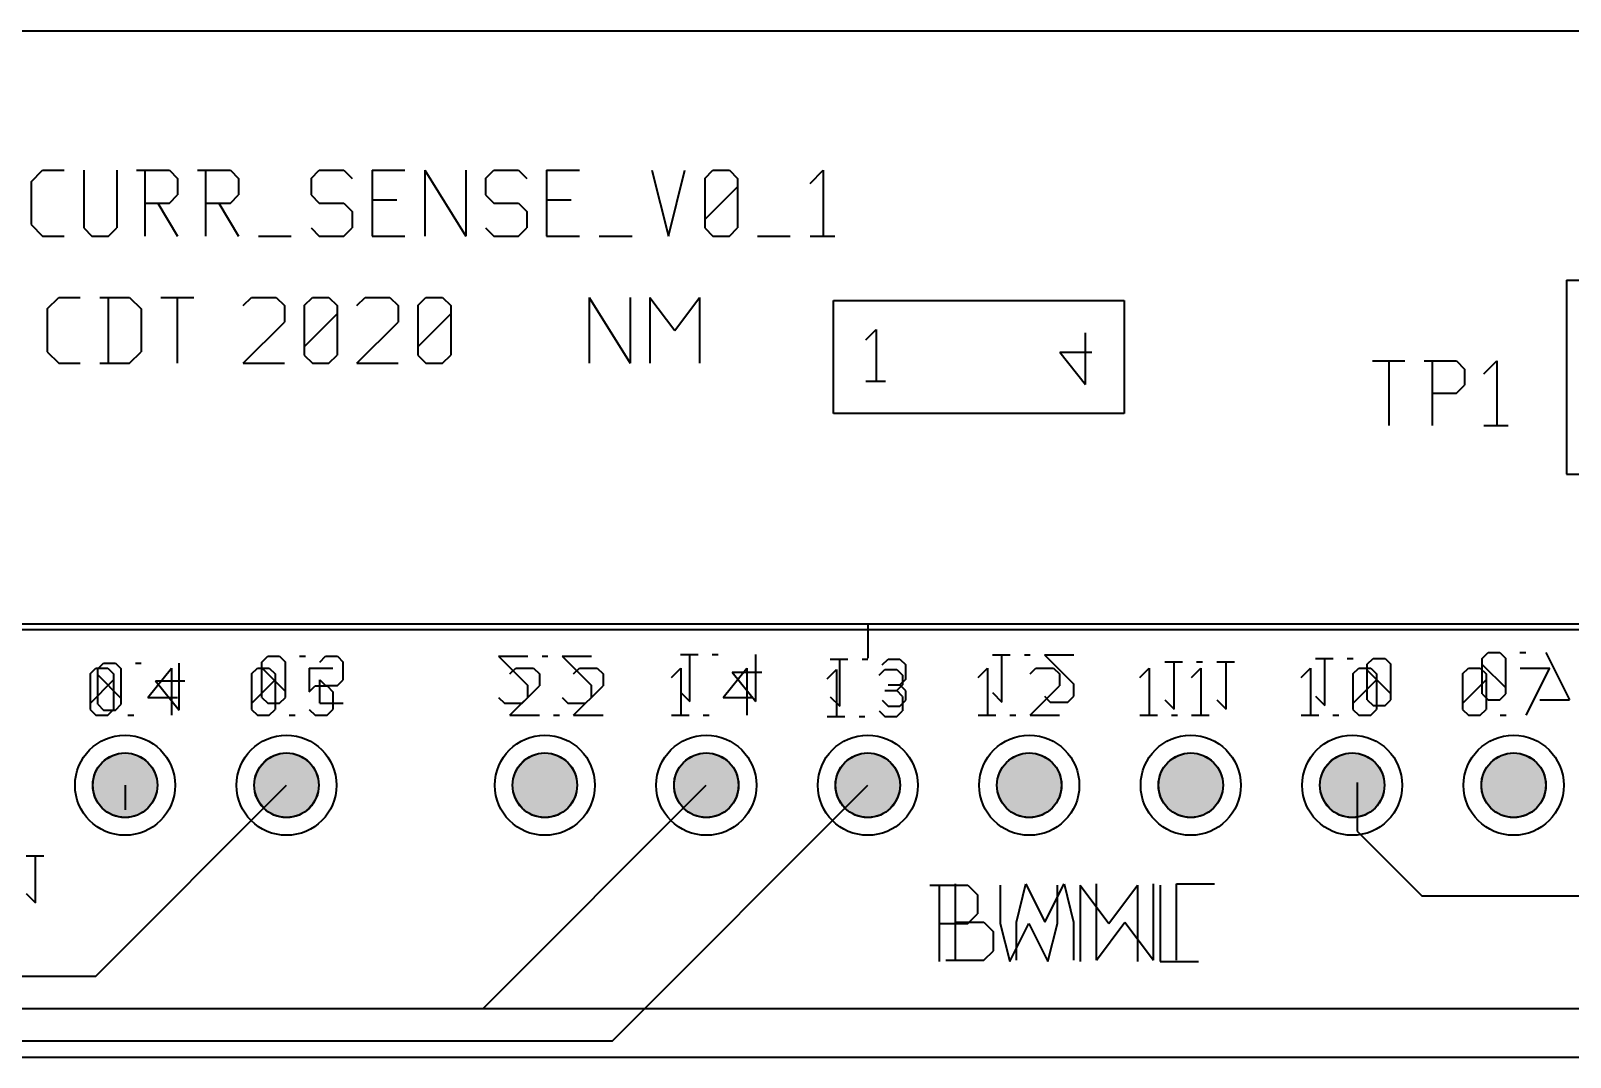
# Model space of a CAD drawing. Header units: millimetres. Extents: x 3 to 131, y 2 to 65.
# Drawn here: x 63.37 to 87.59, y 49.15 to 65.29 of the extents above; entities that cross this region are included whole.
import ezdxf

# ---------------------------------------------------------------- set-up
doc = ezdxf.new("R2010")
doc.units = ezdxf.units.MM
for name, color, linetype in [('bottom_copper', 7, 'Continuous'), ('bottom_silk', 7, 'Continuous'), ('drill_plated', 7, 'Continuous'), ('outline', 7, 'Continuous'), ('top_copper', 7, 'Continuous'), ('top_silk', 7, 'Continuous')]:
    doc.layers.add(name, color=color, linetype=linetype)

msp = doc.modelspace()

# ---------------------------------------------------------------- hatches: boundary and pattern name
at = {"layer": 'bottom_copper', "lineweight": 40}
for points in [[(65.354, 53.327), (65.325, 53.232), (65.278, 53.144), (65.215, 53.067), (65.138, 53.004), (65.05, 52.957), (64.955, 52.928), (64.856, 52.918), (64.757, 52.928), (64.662, 52.957), (64.574, 53.004), (64.497, 53.067), (64.434, 53.144), (64.387, 53.232), (64.358, 53.327), (64.348, 53.426), (64.358, 53.525), (64.387, 53.62), (64.434, 53.708), (64.497, 53.785), (64.574, 53.848), (64.662, 53.895), (64.757, 53.924), (64.856, 53.934), (64.955, 53.924), (65.05, 53.895), (65.138, 53.848), (65.215, 53.785), (65.278, 53.708), (65.325, 53.62), (65.354, 53.525), (65.364, 53.426), (65.354, 53.327)], [(67.894, 53.327), (67.865, 53.232), (67.818, 53.144), (67.755, 53.067), (67.678, 53.004), (67.59, 52.957), (67.495, 52.928), (67.396, 52.918), (67.297, 52.928), (67.202, 52.957), (67.114, 53.004), (67.037, 53.067), (66.974, 53.144), (66.927, 53.232), (66.898, 53.327), (66.888, 53.426), (66.898, 53.525), (66.927, 53.62), (66.974, 53.708), (67.037, 53.785), (67.114, 53.848), (67.202, 53.895), (67.297, 53.924), (67.396, 53.934), (67.495, 53.924), (67.59, 53.895), (67.678, 53.848), (67.755, 53.785), (67.818, 53.708), (67.865, 53.62), (67.894, 53.525), (67.904, 53.426), (67.894, 53.327)], [(71.958, 53.327), (71.929, 53.232), (71.882, 53.144), (71.819, 53.067), (71.742, 53.004), (71.654, 52.957), (71.559, 52.928), (71.46, 52.918), (71.361, 52.928), (71.266, 52.957), (71.178, 53.004), (71.101, 53.067), (71.038, 53.144), (70.991, 53.232), (70.962, 53.327), (70.952, 53.426), (70.962, 53.525), (70.991, 53.62), (71.038, 53.708), (71.101, 53.785), (71.178, 53.848), (71.266, 53.895), (71.361, 53.924), (71.46, 53.934), (71.559, 53.924), (71.654, 53.895), (71.742, 53.848), (71.819, 53.785), (71.882, 53.708), (71.929, 53.62), (71.958, 53.525), (71.968, 53.426), (71.958, 53.327)], [(74.498, 53.327), (74.469, 53.232), (74.422, 53.144), (74.359, 53.067), (74.282, 53.004), (74.194, 52.957), (74.099, 52.928), (74, 52.918), (73.901, 52.928), (73.806, 52.957), (73.718, 53.004), (73.641, 53.067), (73.578, 53.144), (73.531, 53.232), (73.502, 53.327), (73.492, 53.426), (73.502, 53.525), (73.531, 53.62), (73.578, 53.708), (73.641, 53.785), (73.718, 53.848), (73.806, 53.895), (73.901, 53.924), (74, 53.934), (74.099, 53.924), (74.194, 53.895), (74.282, 53.848), (74.359, 53.785), (74.422, 53.708), (74.469, 53.62), (74.498, 53.525), (74.508, 53.426), (74.498, 53.327)], [(77.038, 53.327), (77.009, 53.232), (76.962, 53.144), (76.899, 53.067), (76.822, 53.004), (76.734, 52.957), (76.639, 52.928), (76.54, 52.918), (76.441, 52.928), (76.346, 52.957), (76.258, 53.004), (76.181, 53.067), (76.118, 53.144), (76.071, 53.232), (76.042, 53.327), (76.032, 53.426), (76.042, 53.525), (76.071, 53.62), (76.118, 53.708), (76.181, 53.785), (76.258, 53.848), (76.346, 53.895), (76.441, 53.924), (76.54, 53.934), (76.639, 53.924), (76.734, 53.895), (76.822, 53.848), (76.899, 53.785), (76.962, 53.708), (77.009, 53.62), (77.038, 53.525), (77.048, 53.426), (77.038, 53.327)], [(79.578, 53.327), (79.549, 53.232), (79.502, 53.144), (79.439, 53.067), (79.362, 53.004), (79.274, 52.957), (79.179, 52.928), (79.08, 52.918), (78.981, 52.928), (78.886, 52.957), (78.798, 53.004), (78.721, 53.067), (78.658, 53.144), (78.611, 53.232), (78.582, 53.327), (78.572, 53.426), (78.582, 53.525), (78.611, 53.62), (78.658, 53.708), (78.721, 53.785), (78.798, 53.848), (78.886, 53.895), (78.981, 53.924), (79.08, 53.934), (79.179, 53.924), (79.274, 53.895), (79.362, 53.848), (79.439, 53.785), (79.502, 53.708), (79.549, 53.62), (79.578, 53.525), (79.588, 53.426), (79.578, 53.327)], [(82.118, 53.327), (82.089, 53.232), (82.042, 53.144), (81.979, 53.067), (81.902, 53.004), (81.814, 52.957), (81.719, 52.928), (81.62, 52.918), (81.521, 52.928), (81.426, 52.957), (81.338, 53.004), (81.261, 53.067), (81.198, 53.144), (81.151, 53.232), (81.122, 53.327), (81.112, 53.426), (81.122, 53.525), (81.151, 53.62), (81.198, 53.708), (81.261, 53.785), (81.338, 53.848), (81.426, 53.895), (81.521, 53.924), (81.62, 53.934), (81.719, 53.924), (81.814, 53.895), (81.902, 53.848), (81.979, 53.785), (82.042, 53.708), (82.089, 53.62), (82.118, 53.525), (82.128, 53.426), (82.118, 53.327)], [(84.658, 53.327), (84.629, 53.232), (84.582, 53.144), (84.519, 53.067), (84.442, 53.004), (84.354, 52.957), (84.259, 52.928), (84.16, 52.918), (84.061, 52.928), (83.966, 52.957), (83.878, 53.004), (83.801, 53.067), (83.738, 53.144), (83.691, 53.232), (83.662, 53.327), (83.652, 53.426), (83.662, 53.525), (83.691, 53.62), (83.738, 53.708), (83.801, 53.785), (83.878, 53.848), (83.966, 53.895), (84.061, 53.924), (84.16, 53.934), (84.259, 53.924), (84.354, 53.895), (84.442, 53.848), (84.519, 53.785), (84.582, 53.708), (84.629, 53.62), (84.658, 53.525), (84.668, 53.426), (84.658, 53.327)], [(87.198, 53.327), (87.169, 53.232), (87.122, 53.144), (87.059, 53.067), (86.982, 53.004), (86.894, 52.957), (86.799, 52.928), (86.7, 52.918), (86.601, 52.928), (86.506, 52.957), (86.418, 53.004), (86.341, 53.067), (86.278, 53.144), (86.231, 53.232), (86.202, 53.327), (86.192, 53.426), (86.202, 53.525), (86.231, 53.62), (86.278, 53.708), (86.341, 53.785), (86.418, 53.848), (86.506, 53.895), (86.601, 53.924), (86.7, 53.934), (86.799, 53.924), (86.894, 53.895), (86.982, 53.848), (87.059, 53.785), (87.122, 53.708), (87.169, 53.62), (87.198, 53.525), (87.208, 53.426), (87.198, 53.327)]]:
    msp.add_hatch(color=7, dxfattribs=at).paths.add_polyline_path(points, flags=0)
at = {"layer": 'drill_plated', "lineweight": 40}
for points in [[(65.354, 53.327), (65.325, 53.232), (65.278, 53.144), (65.215, 53.067), (65.138, 53.004), (65.05, 52.957), (64.955, 52.928), (64.856, 52.918), (64.757, 52.928), (64.662, 52.957), (64.574, 53.004), (64.497, 53.067), (64.434, 53.144), (64.387, 53.232), (64.358, 53.327), (64.348, 53.426), (64.358, 53.525), (64.387, 53.62), (64.434, 53.708), (64.497, 53.785), (64.574, 53.848), (64.662, 53.895), (64.757, 53.924), (64.856, 53.934), (64.955, 53.924), (65.05, 53.895), (65.138, 53.848), (65.215, 53.785), (65.278, 53.708), (65.325, 53.62), (65.354, 53.525), (65.364, 53.426), (65.354, 53.327)], [(67.894, 53.327), (67.865, 53.232), (67.818, 53.144), (67.755, 53.067), (67.678, 53.004), (67.59, 52.957), (67.495, 52.928), (67.396, 52.918), (67.297, 52.928), (67.202, 52.957), (67.114, 53.004), (67.037, 53.067), (66.974, 53.144), (66.927, 53.232), (66.898, 53.327), (66.888, 53.426), (66.898, 53.525), (66.927, 53.62), (66.974, 53.708), (67.037, 53.785), (67.114, 53.848), (67.202, 53.895), (67.297, 53.924), (67.396, 53.934), (67.495, 53.924), (67.59, 53.895), (67.678, 53.848), (67.755, 53.785), (67.818, 53.708), (67.865, 53.62), (67.894, 53.525), (67.904, 53.426), (67.894, 53.327)], [(71.958, 53.327), (71.929, 53.232), (71.882, 53.144), (71.819, 53.067), (71.742, 53.004), (71.654, 52.957), (71.559, 52.928), (71.46, 52.918), (71.361, 52.928), (71.266, 52.957), (71.178, 53.004), (71.101, 53.067), (71.038, 53.144), (70.991, 53.232), (70.962, 53.327), (70.952, 53.426), (70.962, 53.525), (70.991, 53.62), (71.038, 53.708), (71.101, 53.785), (71.178, 53.848), (71.266, 53.895), (71.361, 53.924), (71.46, 53.934), (71.559, 53.924), (71.654, 53.895), (71.742, 53.848), (71.819, 53.785), (71.882, 53.708), (71.929, 53.62), (71.958, 53.525), (71.968, 53.426), (71.958, 53.327)], [(74.498, 53.327), (74.469, 53.232), (74.422, 53.144), (74.359, 53.067), (74.282, 53.004), (74.194, 52.957), (74.099, 52.928), (74, 52.918), (73.901, 52.928), (73.806, 52.957), (73.718, 53.004), (73.641, 53.067), (73.578, 53.144), (73.531, 53.232), (73.502, 53.327), (73.492, 53.426), (73.502, 53.525), (73.531, 53.62), (73.578, 53.708), (73.641, 53.785), (73.718, 53.848), (73.806, 53.895), (73.901, 53.924), (74, 53.934), (74.099, 53.924), (74.194, 53.895), (74.282, 53.848), (74.359, 53.785), (74.422, 53.708), (74.469, 53.62), (74.498, 53.525), (74.508, 53.426), (74.498, 53.327)], [(77.038, 53.327), (77.009, 53.232), (76.962, 53.144), (76.899, 53.067), (76.822, 53.004), (76.734, 52.957), (76.639, 52.928), (76.54, 52.918), (76.441, 52.928), (76.346, 52.957), (76.258, 53.004), (76.181, 53.067), (76.118, 53.144), (76.071, 53.232), (76.042, 53.327), (76.032, 53.426), (76.042, 53.525), (76.071, 53.62), (76.118, 53.708), (76.181, 53.785), (76.258, 53.848), (76.346, 53.895), (76.441, 53.924), (76.54, 53.934), (76.639, 53.924), (76.734, 53.895), (76.822, 53.848), (76.899, 53.785), (76.962, 53.708), (77.009, 53.62), (77.038, 53.525), (77.048, 53.426), (77.038, 53.327)], [(79.578, 53.327), (79.549, 53.232), (79.502, 53.144), (79.439, 53.067), (79.362, 53.004), (79.274, 52.957), (79.179, 52.928), (79.08, 52.918), (78.981, 52.928), (78.886, 52.957), (78.798, 53.004), (78.721, 53.067), (78.658, 53.144), (78.611, 53.232), (78.582, 53.327), (78.572, 53.426), (78.582, 53.525), (78.611, 53.62), (78.658, 53.708), (78.721, 53.785), (78.798, 53.848), (78.886, 53.895), (78.981, 53.924), (79.08, 53.934), (79.179, 53.924), (79.274, 53.895), (79.362, 53.848), (79.439, 53.785), (79.502, 53.708), (79.549, 53.62), (79.578, 53.525), (79.588, 53.426), (79.578, 53.327)], [(82.118, 53.327), (82.089, 53.232), (82.042, 53.144), (81.979, 53.067), (81.902, 53.004), (81.814, 52.957), (81.719, 52.928), (81.62, 52.918), (81.521, 52.928), (81.426, 52.957), (81.338, 53.004), (81.261, 53.067), (81.198, 53.144), (81.151, 53.232), (81.122, 53.327), (81.112, 53.426), (81.122, 53.525), (81.151, 53.62), (81.198, 53.708), (81.261, 53.785), (81.338, 53.848), (81.426, 53.895), (81.521, 53.924), (81.62, 53.934), (81.719, 53.924), (81.814, 53.895), (81.902, 53.848), (81.979, 53.785), (82.042, 53.708), (82.089, 53.62), (82.118, 53.525), (82.128, 53.426), (82.118, 53.327)], [(84.658, 53.327), (84.629, 53.232), (84.582, 53.144), (84.519, 53.067), (84.442, 53.004), (84.354, 52.957), (84.259, 52.928), (84.16, 52.918), (84.061, 52.928), (83.966, 52.957), (83.878, 53.004), (83.801, 53.067), (83.738, 53.144), (83.691, 53.232), (83.662, 53.327), (83.652, 53.426), (83.662, 53.525), (83.691, 53.62), (83.738, 53.708), (83.801, 53.785), (83.878, 53.848), (83.966, 53.895), (84.061, 53.924), (84.16, 53.934), (84.259, 53.924), (84.354, 53.895), (84.442, 53.848), (84.519, 53.785), (84.582, 53.708), (84.629, 53.62), (84.658, 53.525), (84.668, 53.426), (84.658, 53.327)], [(87.198, 53.327), (87.169, 53.232), (87.122, 53.144), (87.059, 53.067), (86.982, 53.004), (86.894, 52.957), (86.799, 52.928), (86.7, 52.918), (86.601, 52.928), (86.506, 52.957), (86.418, 53.004), (86.341, 53.067), (86.278, 53.144), (86.231, 53.232), (86.202, 53.327), (86.192, 53.426), (86.202, 53.525), (86.231, 53.62), (86.278, 53.708), (86.341, 53.785), (86.418, 53.848), (86.506, 53.895), (86.601, 53.924), (86.7, 53.934), (86.799, 53.924), (86.894, 53.895), (86.982, 53.848), (87.059, 53.785), (87.122, 53.708), (87.169, 53.62), (87.198, 53.525), (87.208, 53.426), (87.198, 53.327)]]:
    msp.add_hatch(color=7, dxfattribs=at).paths.add_polyline_path(points, flags=0)
at = {"layer": 'top_copper', "lineweight": 40}
for points in [[(65.354, 53.327), (65.325, 53.232), (65.278, 53.144), (65.215, 53.067), (65.138, 53.004), (65.05, 52.957), (64.955, 52.928), (64.856, 52.918), (64.757, 52.928), (64.662, 52.957), (64.574, 53.004), (64.497, 53.067), (64.434, 53.144), (64.387, 53.232), (64.358, 53.327), (64.348, 53.426), (64.358, 53.525), (64.387, 53.62), (64.434, 53.708), (64.497, 53.785), (64.574, 53.848), (64.662, 53.895), (64.757, 53.924), (64.856, 53.934), (64.955, 53.924), (65.05, 53.895), (65.138, 53.848), (65.215, 53.785), (65.278, 53.708), (65.325, 53.62), (65.354, 53.525), (65.364, 53.426), (65.354, 53.327)], [(67.894, 53.327), (67.865, 53.232), (67.818, 53.144), (67.755, 53.067), (67.678, 53.004), (67.59, 52.957), (67.495, 52.928), (67.396, 52.918), (67.297, 52.928), (67.202, 52.957), (67.114, 53.004), (67.037, 53.067), (66.974, 53.144), (66.927, 53.232), (66.898, 53.327), (66.888, 53.426), (66.898, 53.525), (66.927, 53.62), (66.974, 53.708), (67.037, 53.785), (67.114, 53.848), (67.202, 53.895), (67.297, 53.924), (67.396, 53.934), (67.495, 53.924), (67.59, 53.895), (67.678, 53.848), (67.755, 53.785), (67.818, 53.708), (67.865, 53.62), (67.894, 53.525), (67.904, 53.426), (67.894, 53.327)], [(71.958, 53.327), (71.929, 53.232), (71.882, 53.144), (71.819, 53.067), (71.742, 53.004), (71.654, 52.957), (71.559, 52.928), (71.46, 52.918), (71.361, 52.928), (71.266, 52.957), (71.178, 53.004), (71.101, 53.067), (71.038, 53.144), (70.991, 53.232), (70.962, 53.327), (70.952, 53.426), (70.962, 53.525), (70.991, 53.62), (71.038, 53.708), (71.101, 53.785), (71.178, 53.848), (71.266, 53.895), (71.361, 53.924), (71.46, 53.934), (71.559, 53.924), (71.654, 53.895), (71.742, 53.848), (71.819, 53.785), (71.882, 53.708), (71.929, 53.62), (71.958, 53.525), (71.968, 53.426), (71.958, 53.327)], [(74.498, 53.327), (74.469, 53.232), (74.422, 53.144), (74.359, 53.067), (74.282, 53.004), (74.194, 52.957), (74.099, 52.928), (74, 52.918), (73.901, 52.928), (73.806, 52.957), (73.718, 53.004), (73.641, 53.067), (73.578, 53.144), (73.531, 53.232), (73.502, 53.327), (73.492, 53.426), (73.502, 53.525), (73.531, 53.62), (73.578, 53.708), (73.641, 53.785), (73.718, 53.848), (73.806, 53.895), (73.901, 53.924), (74, 53.934), (74.099, 53.924), (74.194, 53.895), (74.282, 53.848), (74.359, 53.785), (74.422, 53.708), (74.469, 53.62), (74.498, 53.525), (74.508, 53.426), (74.498, 53.327)], [(77.038, 53.327), (77.009, 53.232), (76.962, 53.144), (76.899, 53.067), (76.822, 53.004), (76.734, 52.957), (76.639, 52.928), (76.54, 52.918), (76.441, 52.928), (76.346, 52.957), (76.258, 53.004), (76.181, 53.067), (76.118, 53.144), (76.071, 53.232), (76.042, 53.327), (76.032, 53.426), (76.042, 53.525), (76.071, 53.62), (76.118, 53.708), (76.181, 53.785), (76.258, 53.848), (76.346, 53.895), (76.441, 53.924), (76.54, 53.934), (76.639, 53.924), (76.734, 53.895), (76.822, 53.848), (76.899, 53.785), (76.962, 53.708), (77.009, 53.62), (77.038, 53.525), (77.048, 53.426), (77.038, 53.327)], [(79.578, 53.327), (79.549, 53.232), (79.502, 53.144), (79.439, 53.067), (79.362, 53.004), (79.274, 52.957), (79.179, 52.928), (79.08, 52.918), (78.981, 52.928), (78.886, 52.957), (78.798, 53.004), (78.721, 53.067), (78.658, 53.144), (78.611, 53.232), (78.582, 53.327), (78.572, 53.426), (78.582, 53.525), (78.611, 53.62), (78.658, 53.708), (78.721, 53.785), (78.798, 53.848), (78.886, 53.895), (78.981, 53.924), (79.08, 53.934), (79.179, 53.924), (79.274, 53.895), (79.362, 53.848), (79.439, 53.785), (79.502, 53.708), (79.549, 53.62), (79.578, 53.525), (79.588, 53.426), (79.578, 53.327)], [(82.118, 53.327), (82.089, 53.232), (82.042, 53.144), (81.979, 53.067), (81.902, 53.004), (81.814, 52.957), (81.719, 52.928), (81.62, 52.918), (81.521, 52.928), (81.426, 52.957), (81.338, 53.004), (81.261, 53.067), (81.198, 53.144), (81.151, 53.232), (81.122, 53.327), (81.112, 53.426), (81.122, 53.525), (81.151, 53.62), (81.198, 53.708), (81.261, 53.785), (81.338, 53.848), (81.426, 53.895), (81.521, 53.924), (81.62, 53.934), (81.719, 53.924), (81.814, 53.895), (81.902, 53.848), (81.979, 53.785), (82.042, 53.708), (82.089, 53.62), (82.118, 53.525), (82.128, 53.426), (82.118, 53.327)], [(84.658, 53.327), (84.629, 53.232), (84.582, 53.144), (84.519, 53.067), (84.442, 53.004), (84.354, 52.957), (84.259, 52.928), (84.16, 52.918), (84.061, 52.928), (83.966, 52.957), (83.878, 53.004), (83.801, 53.067), (83.738, 53.144), (83.691, 53.232), (83.662, 53.327), (83.652, 53.426), (83.662, 53.525), (83.691, 53.62), (83.738, 53.708), (83.801, 53.785), (83.878, 53.848), (83.966, 53.895), (84.061, 53.924), (84.16, 53.934), (84.259, 53.924), (84.354, 53.895), (84.442, 53.848), (84.519, 53.785), (84.582, 53.708), (84.629, 53.62), (84.658, 53.525), (84.668, 53.426), (84.658, 53.327)], [(87.198, 53.327), (87.169, 53.232), (87.122, 53.144), (87.059, 53.067), (86.982, 53.004), (86.894, 52.957), (86.799, 52.928), (86.7, 52.918), (86.601, 52.928), (86.506, 52.957), (86.418, 53.004), (86.341, 53.067), (86.278, 53.144), (86.231, 53.232), (86.202, 53.327), (86.192, 53.426), (86.202, 53.525), (86.231, 53.62), (86.278, 53.708), (86.341, 53.785), (86.418, 53.848), (86.506, 53.895), (86.601, 53.924), (86.7, 53.934), (86.799, 53.924), (86.894, 53.895), (86.982, 53.848), (87.059, 53.785), (87.122, 53.708), (87.169, 53.62), (87.198, 53.525), (87.208, 53.426), (87.198, 53.327)]]:
    msp.add_hatch(color=7, dxfattribs=at).paths.add_polyline_path(points, flags=0)

# ---------------------------------------------------------------- linework, layer by layer
at = {"layer": 'bottom_copper', "color": 7, "lineweight": 40}
for p, q in [((76.003, 59.273), (76.003, 61.051)), ((76.003, 61.051), (80.575, 61.051)), ((80.575, 61.051), (80.575, 59.273)), ((79.965, 59.73), (79.965, 60.543)), ((79.559, 60.238), (79.965, 59.73)), ((79.559, 60.238), (80.067, 60.238)), ((80.575, 59.273), (76.003, 59.273)), ((64.856, 53.426), (64.856, 53.038)), ((113.196, 49.911), (52.998, 49.911)), ((53.506, 49.149), (93.638, 49.149))]:
    msp.add_line(p, q, dxfattribs=at)
for points in [[(65.354, 53.327), (65.325, 53.232), (65.278, 53.144), (65.215, 53.067), (65.138, 53.004), (65.05, 52.957), (64.955, 52.928), (64.856, 52.918), (64.757, 52.928), (64.662, 52.957), (64.574, 53.004), (64.497, 53.067), (64.434, 53.144), (64.387, 53.232), (64.358, 53.327), (64.348, 53.426), (64.358, 53.525), (64.387, 53.62), (64.434, 53.708), (64.497, 53.785), (64.574, 53.848), (64.662, 53.895), (64.757, 53.924), (64.856, 53.934), (64.955, 53.924), (65.05, 53.895), (65.138, 53.848), (65.215, 53.785), (65.278, 53.708), (65.325, 53.62), (65.354, 53.525), (65.364, 53.426), (65.354, 53.327)], [(67.894, 53.327), (67.865, 53.232), (67.818, 53.144), (67.755, 53.067), (67.678, 53.004), (67.59, 52.957), (67.495, 52.928), (67.396, 52.918), (67.297, 52.928), (67.202, 52.957), (67.114, 53.004), (67.037, 53.067), (66.974, 53.144), (66.927, 53.232), (66.898, 53.327), (66.888, 53.426), (66.898, 53.525), (66.927, 53.62), (66.974, 53.708), (67.037, 53.785), (67.114, 53.848), (67.202, 53.895), (67.297, 53.924), (67.396, 53.934), (67.495, 53.924), (67.59, 53.895), (67.678, 53.848), (67.755, 53.785), (67.818, 53.708), (67.865, 53.62), (67.894, 53.525), (67.904, 53.426), (67.894, 53.327)], [(71.958, 53.327), (71.929, 53.232), (71.882, 53.144), (71.819, 53.067), (71.742, 53.004), (71.654, 52.957), (71.559, 52.928), (71.46, 52.918), (71.361, 52.928), (71.266, 52.957), (71.178, 53.004), (71.101, 53.067), (71.038, 53.144), (70.991, 53.232), (70.962, 53.327), (70.952, 53.426), (70.962, 53.525), (70.991, 53.62), (71.038, 53.708), (71.101, 53.785), (71.178, 53.848), (71.266, 53.895), (71.361, 53.924), (71.46, 53.934), (71.559, 53.924), (71.654, 53.895), (71.742, 53.848), (71.819, 53.785), (71.882, 53.708), (71.929, 53.62), (71.958, 53.525), (71.968, 53.426), (71.958, 53.327)], [(74.498, 53.327), (74.469, 53.232), (74.422, 53.144), (74.359, 53.067), (74.282, 53.004), (74.194, 52.957), (74.099, 52.928), (74, 52.918), (73.901, 52.928), (73.806, 52.957), (73.718, 53.004), (73.641, 53.067), (73.578, 53.144), (73.531, 53.232), (73.502, 53.327), (73.492, 53.426), (73.502, 53.525), (73.531, 53.62), (73.578, 53.708), (73.641, 53.785), (73.718, 53.848), (73.806, 53.895), (73.901, 53.924), (74, 53.934), (74.099, 53.924), (74.194, 53.895), (74.282, 53.848), (74.359, 53.785), (74.422, 53.708), (74.469, 53.62), (74.498, 53.525), (74.508, 53.426), (74.498, 53.327)], [(77.038, 53.327), (77.009, 53.232), (76.962, 53.144), (76.899, 53.067), (76.822, 53.004), (76.734, 52.957), (76.639, 52.928), (76.54, 52.918), (76.441, 52.928), (76.346, 52.957), (76.258, 53.004), (76.181, 53.067), (76.118, 53.144), (76.071, 53.232), (76.042, 53.327), (76.032, 53.426), (76.042, 53.525), (76.071, 53.62), (76.118, 53.708), (76.181, 53.785), (76.258, 53.848), (76.346, 53.895), (76.441, 53.924), (76.54, 53.934), (76.639, 53.924), (76.734, 53.895), (76.822, 53.848), (76.899, 53.785), (76.962, 53.708), (77.009, 53.62), (77.038, 53.525), (77.048, 53.426), (77.038, 53.327)], [(79.578, 53.327), (79.549, 53.232), (79.502, 53.144), (79.439, 53.067), (79.362, 53.004), (79.274, 52.957), (79.179, 52.928), (79.08, 52.918), (78.981, 52.928), (78.886, 52.957), (78.798, 53.004), (78.721, 53.067), (78.658, 53.144), (78.611, 53.232), (78.582, 53.327), (78.572, 53.426), (78.582, 53.525), (78.611, 53.62), (78.658, 53.708), (78.721, 53.785), (78.798, 53.848), (78.886, 53.895), (78.981, 53.924), (79.08, 53.934), (79.179, 53.924), (79.274, 53.895), (79.362, 53.848), (79.439, 53.785), (79.502, 53.708), (79.549, 53.62), (79.578, 53.525), (79.588, 53.426), (79.578, 53.327)], [(82.118, 53.327), (82.089, 53.232), (82.042, 53.144), (81.979, 53.067), (81.902, 53.004), (81.814, 52.957), (81.719, 52.928), (81.62, 52.918), (81.521, 52.928), (81.426, 52.957), (81.338, 53.004), (81.261, 53.067), (81.198, 53.144), (81.151, 53.232), (81.122, 53.327), (81.112, 53.426), (81.122, 53.525), (81.151, 53.62), (81.198, 53.708), (81.261, 53.785), (81.338, 53.848), (81.426, 53.895), (81.521, 53.924), (81.62, 53.934), (81.719, 53.924), (81.814, 53.895), (81.902, 53.848), (81.979, 53.785), (82.042, 53.708), (82.089, 53.62), (82.118, 53.525), (82.128, 53.426), (82.118, 53.327)], [(84.658, 53.327), (84.629, 53.232), (84.582, 53.144), (84.519, 53.067), (84.442, 53.004), (84.354, 52.957), (84.259, 52.928), (84.16, 52.918), (84.061, 52.928), (83.966, 52.957), (83.878, 53.004), (83.801, 53.067), (83.738, 53.144), (83.691, 53.232), (83.662, 53.327), (83.652, 53.426), (83.662, 53.525), (83.691, 53.62), (83.738, 53.708), (83.801, 53.785), (83.878, 53.848), (83.966, 53.895), (84.061, 53.924), (84.16, 53.934), (84.259, 53.924), (84.354, 53.895), (84.442, 53.848), (84.519, 53.785), (84.582, 53.708), (84.629, 53.62), (84.658, 53.525), (84.668, 53.426), (84.658, 53.327)], [(87.198, 53.327), (87.169, 53.232), (87.122, 53.144), (87.059, 53.067), (86.982, 53.004), (86.894, 52.957), (86.799, 52.928), (86.7, 52.918), (86.601, 52.928), (86.506, 52.957), (86.418, 53.004), (86.341, 53.067), (86.278, 53.144), (86.231, 53.232), (86.202, 53.327), (86.192, 53.426), (86.202, 53.525), (86.231, 53.62), (86.278, 53.708), (86.341, 53.785), (86.418, 53.848), (86.506, 53.895), (86.601, 53.924), (86.7, 53.934), (86.799, 53.924), (86.894, 53.895), (86.982, 53.848), (87.059, 53.785), (87.122, 53.708), (87.169, 53.62), (87.198, 53.525), (87.208, 53.426), (87.198, 53.327)]]:
    msp.add_lwpolyline(points, close=True, dxfattribs=at)
for centre, major_axis in [((64.856, 53.426), (0.787, 0)), ((67.396, 53.426), (0.787, 0)), ((71.46, 53.426), (0.787, 0)), ((74, 53.426), (0.787, 0)), ((76.54, 53.426), (0.787, 0)), ((79.08, 53.426), (0.787, 0)), ((81.62, 53.426), (0.787, 0)), ((84.16, 53.426), (0.787, 0)), ((86.7, 53.426), (0.787, 0)), ((64.856, 53.426), (0.508, 0)), ((67.396, 53.426), (0.508, 0)), ((71.46, 53.426), (0.508, 0)), ((74, 53.426), (0.508, 0)), ((76.54, 53.426), (0.508, 0)), ((79.08, 53.426), (0.508, 0)), ((81.62, 53.426), (0.508, 0)), ((84.16, 53.426), (0.508, 0)), ((86.7, 53.426), (0.508, 0))]:
    msp.add_ellipse(centre, major_axis=major_axis, ratio=1, dxfattribs=at)
at = {"layer": 'bottom_silk', "color": 7, "lineweight": 40}
for p, q in [((3.446, 65.293), (130.446, 65.293)), ((3.994, 55.876), (130.494, 55.876)), ((67.009, 55.364), (67.102, 55.457)), ((67.102, 55.457), (67.287, 55.457)), ((67.287, 55.457), (67.38, 55.364)), ((67.603, 55.457), (67.695, 55.457)), ((67.918, 55.364), (68.01, 55.457)), ((68.01, 55.457), (68.196, 55.457)), ((68.196, 55.457), (68.289, 55.364)), ((70.73, 55.457), (71.194, 54.993)), ((70.73, 55.457), (71.194, 55.457)), ((71.416, 55.457), (71.509, 55.457)), ((71.732, 55.457), (72.195, 54.993)), ((71.732, 55.457), (72.195, 55.457)), ((73.593, 55.485), (73.871, 55.485)), ((73.741, 54.743), (73.741, 55.485)), ((74.093, 55.485), (74.186, 55.485)), ((74.779, 54.743), (74.779, 55.485)), ((78.503, 55.477), (78.781, 55.477)), ((78.651, 54.735), (78.651, 55.477)), ((79.003, 55.477), (79.096, 55.477)), ((79.319, 55.477), (79.782, 55.014)), ((79.319, 55.477), (79.782, 55.477)), ((86.204, 55.42), (86.297, 55.513)), ((86.297, 55.513), (86.482, 55.513)), ((86.482, 55.513), (86.575, 55.42)), ((86.797, 55.513), (86.89, 55.513)), ((87.205, 55.513), (87.576, 54.771)), ((64.426, 55.255), (64.519, 55.347)), ((64.426, 54.699), (64.426, 55.255)), ((64.519, 55.347), (64.704, 55.347)), ((64.704, 55.347), (64.797, 55.255)), ((64.797, 54.699), (64.797, 55.255)), ((65.019, 55.347), (65.112, 55.347)), ((65.705, 54.606), (65.705, 55.347)), ((67.009, 54.808), (67.009, 55.364)), ((67.009, 55.271), (67.38, 54.9)), ((67.38, 54.808), (67.38, 55.364)), ((68.289, 55.086), (68.289, 55.364)), ((75.95, 55.411), (76.228, 55.411)), ((76.098, 54.669), (76.098, 55.411)), ((76.451, 55.411), (76.543, 55.411)), ((76.766, 55.318), (76.859, 55.411)), ((76.859, 55.411), (77.044, 55.411)), ((77.044, 55.411), (77.137, 55.318)), ((77.137, 55.096), (77.137, 55.318)), ((81.213, 55.365), (81.491, 55.365)), ((81.361, 54.624), (81.361, 55.365)), ((81.713, 55.365), (81.806, 55.365)), ((82.029, 55.365), (82.307, 55.365)), ((82.177, 54.624), (82.177, 55.365)), ((83.583, 55.421), (83.861, 55.421)), ((83.731, 54.679), (83.731, 55.421)), ((84.083, 55.421), (84.176, 55.421)), ((84.398, 55.328), (84.491, 55.421)), ((84.398, 54.772), (84.398, 55.328)), ((84.398, 55.236), (84.769, 54.865)), ((84.491, 55.421), (84.677, 55.421)), ((84.677, 55.421), (84.769, 55.328)), ((84.769, 54.772), (84.769, 55.328)), ((86.204, 54.864), (86.204, 55.42)), ((86.204, 55.327), (86.575, 54.956)), ((86.575, 54.864), (86.575, 55.42)), ((64.426, 55.162), (64.797, 54.791)), ((65.335, 55.069), (65.705, 54.606)), ((65.335, 55.069), (65.798, 55.069)), ((67.918, 54.715), (67.918, 55.086)), ((67.918, 55.086), (68.01, 54.993)), ((68.01, 54.993), (68.196, 54.993)), ((68.196, 54.993), (68.289, 55.086)), ((71.194, 54.808), (71.194, 54.993)), ((72.195, 54.808), (72.195, 54.993)), ((74.409, 55.207), (74.779, 54.743)), ((74.409, 55.207), (74.872, 55.207)), ((76.859, 55.003), (77.044, 55.003)), ((77.137, 55.096), (77.044, 55.003)), ((77.137, 54.91), (77.044, 55.003)), ((79.782, 54.828), (79.782, 55.014)), ((67.009, 54.808), (67.102, 54.715)), ((67.287, 54.715), (67.38, 54.808)), ((70.73, 54.808), (70.823, 54.715)), ((71.101, 54.715), (71.194, 54.808)), ((71.732, 54.808), (71.824, 54.715)), ((72.102, 54.715), (72.195, 54.808)), ((73.593, 54.891), (73.741, 54.743)), ((75.95, 54.818), (76.098, 54.669)), ((76.766, 54.762), (76.859, 54.669)), ((77.044, 54.669), (77.137, 54.762)), ((77.137, 54.762), (77.137, 54.91)), ((78.503, 54.884), (78.651, 54.735)), ((79.319, 54.828), (79.411, 54.735)), ((79.411, 54.735), (79.689, 54.735)), ((79.689, 54.735), (79.782, 54.828)), ((81.213, 54.772), (81.361, 54.624)), ((82.029, 54.772), (82.177, 54.624)), ((83.583, 54.828), (83.731, 54.679)), ((84.398, 54.772), (84.491, 54.679)), ((84.677, 54.679), (84.769, 54.772)), ((86.204, 54.864), (86.297, 54.771)), ((86.297, 54.771), (86.482, 54.771)), ((86.482, 54.771), (86.575, 54.864)), ((87.112, 54.771), (87.576, 54.771)), ((64.426, 54.699), (64.519, 54.606)), ((64.519, 54.606), (64.704, 54.606)), ((64.704, 54.606), (64.797, 54.699)), ((67.102, 54.715), (67.287, 54.715)), ((67.918, 54.715), (68.289, 54.715)), ((70.823, 54.715), (71.101, 54.715)), ((71.824, 54.715), (72.102, 54.715)), ((76.859, 54.669), (77.044, 54.669)), ((84.491, 54.679), (84.677, 54.679)), ((63.3, 52.317), (63.578, 52.317)), ((63.448, 51.576), (63.448, 52.317)), ((77.918, 50.674), (77.918, 51.873)), ((78.878, 51.273), (79.027, 51.873)), ((79.027, 51.873), (79.327, 51.273)), ((79.327, 51.273), (79.627, 51.873)), ((79.627, 51.873), (79.777, 51.273)), ((80.136, 50.674), (80.136, 51.873)), ((81.036, 50.674), (81.036, 51.873)), ((81.395, 50.674), (81.395, 51.873)), ((81.395, 51.873), (81.995, 51.873)), ((63.3, 51.724), (63.448, 51.576)), ((77.918, 51.273), (78.368, 51.273)), ((78.368, 51.273), (78.518, 51.123)), ((78.518, 50.824), (78.518, 51.123)), ((78.878, 50.674), (78.878, 51.273)), ((79.777, 51.273), (79.777, 50.674)), ((80.136, 50.674), (80.586, 51.273)), ((80.586, 51.273), (81.036, 50.674)), ((77.769, 50.674), (78.368, 50.674)), ((78.368, 50.674), (78.518, 50.824))]:
    msp.add_line(p, q, dxfattribs=at)
at = {"layer": 'drill_plated', "color": 7, "lineweight": 40}
for points in [[(65.354, 53.327), (65.325, 53.232), (65.278, 53.144), (65.215, 53.067), (65.138, 53.004), (65.05, 52.957), (64.955, 52.928), (64.856, 52.918), (64.757, 52.928), (64.662, 52.957), (64.574, 53.004), (64.497, 53.067), (64.434, 53.144), (64.387, 53.232), (64.358, 53.327), (64.348, 53.426), (64.358, 53.525), (64.387, 53.62), (64.434, 53.708), (64.497, 53.785), (64.574, 53.848), (64.662, 53.895), (64.757, 53.924), (64.856, 53.934), (64.955, 53.924), (65.05, 53.895), (65.138, 53.848), (65.215, 53.785), (65.278, 53.708), (65.325, 53.62), (65.354, 53.525), (65.364, 53.426), (65.354, 53.327)], [(67.894, 53.327), (67.865, 53.232), (67.818, 53.144), (67.755, 53.067), (67.678, 53.004), (67.59, 52.957), (67.495, 52.928), (67.396, 52.918), (67.297, 52.928), (67.202, 52.957), (67.114, 53.004), (67.037, 53.067), (66.974, 53.144), (66.927, 53.232), (66.898, 53.327), (66.888, 53.426), (66.898, 53.525), (66.927, 53.62), (66.974, 53.708), (67.037, 53.785), (67.114, 53.848), (67.202, 53.895), (67.297, 53.924), (67.396, 53.934), (67.495, 53.924), (67.59, 53.895), (67.678, 53.848), (67.755, 53.785), (67.818, 53.708), (67.865, 53.62), (67.894, 53.525), (67.904, 53.426), (67.894, 53.327)], [(71.958, 53.327), (71.929, 53.232), (71.882, 53.144), (71.819, 53.067), (71.742, 53.004), (71.654, 52.957), (71.559, 52.928), (71.46, 52.918), (71.361, 52.928), (71.266, 52.957), (71.178, 53.004), (71.101, 53.067), (71.038, 53.144), (70.991, 53.232), (70.962, 53.327), (70.952, 53.426), (70.962, 53.525), (70.991, 53.62), (71.038, 53.708), (71.101, 53.785), (71.178, 53.848), (71.266, 53.895), (71.361, 53.924), (71.46, 53.934), (71.559, 53.924), (71.654, 53.895), (71.742, 53.848), (71.819, 53.785), (71.882, 53.708), (71.929, 53.62), (71.958, 53.525), (71.968, 53.426), (71.958, 53.327)], [(74.498, 53.327), (74.469, 53.232), (74.422, 53.144), (74.359, 53.067), (74.282, 53.004), (74.194, 52.957), (74.099, 52.928), (74, 52.918), (73.901, 52.928), (73.806, 52.957), (73.718, 53.004), (73.641, 53.067), (73.578, 53.144), (73.531, 53.232), (73.502, 53.327), (73.492, 53.426), (73.502, 53.525), (73.531, 53.62), (73.578, 53.708), (73.641, 53.785), (73.718, 53.848), (73.806, 53.895), (73.901, 53.924), (74, 53.934), (74.099, 53.924), (74.194, 53.895), (74.282, 53.848), (74.359, 53.785), (74.422, 53.708), (74.469, 53.62), (74.498, 53.525), (74.508, 53.426), (74.498, 53.327)], [(77.038, 53.327), (77.009, 53.232), (76.962, 53.144), (76.899, 53.067), (76.822, 53.004), (76.734, 52.957), (76.639, 52.928), (76.54, 52.918), (76.441, 52.928), (76.346, 52.957), (76.258, 53.004), (76.181, 53.067), (76.118, 53.144), (76.071, 53.232), (76.042, 53.327), (76.032, 53.426), (76.042, 53.525), (76.071, 53.62), (76.118, 53.708), (76.181, 53.785), (76.258, 53.848), (76.346, 53.895), (76.441, 53.924), (76.54, 53.934), (76.639, 53.924), (76.734, 53.895), (76.822, 53.848), (76.899, 53.785), (76.962, 53.708), (77.009, 53.62), (77.038, 53.525), (77.048, 53.426), (77.038, 53.327)], [(79.578, 53.327), (79.549, 53.232), (79.502, 53.144), (79.439, 53.067), (79.362, 53.004), (79.274, 52.957), (79.179, 52.928), (79.08, 52.918), (78.981, 52.928), (78.886, 52.957), (78.798, 53.004), (78.721, 53.067), (78.658, 53.144), (78.611, 53.232), (78.582, 53.327), (78.572, 53.426), (78.582, 53.525), (78.611, 53.62), (78.658, 53.708), (78.721, 53.785), (78.798, 53.848), (78.886, 53.895), (78.981, 53.924), (79.08, 53.934), (79.179, 53.924), (79.274, 53.895), (79.362, 53.848), (79.439, 53.785), (79.502, 53.708), (79.549, 53.62), (79.578, 53.525), (79.588, 53.426), (79.578, 53.327)], [(82.118, 53.327), (82.089, 53.232), (82.042, 53.144), (81.979, 53.067), (81.902, 53.004), (81.814, 52.957), (81.719, 52.928), (81.62, 52.918), (81.521, 52.928), (81.426, 52.957), (81.338, 53.004), (81.261, 53.067), (81.198, 53.144), (81.151, 53.232), (81.122, 53.327), (81.112, 53.426), (81.122, 53.525), (81.151, 53.62), (81.198, 53.708), (81.261, 53.785), (81.338, 53.848), (81.426, 53.895), (81.521, 53.924), (81.62, 53.934), (81.719, 53.924), (81.814, 53.895), (81.902, 53.848), (81.979, 53.785), (82.042, 53.708), (82.089, 53.62), (82.118, 53.525), (82.128, 53.426), (82.118, 53.327)], [(84.658, 53.327), (84.629, 53.232), (84.582, 53.144), (84.519, 53.067), (84.442, 53.004), (84.354, 52.957), (84.259, 52.928), (84.16, 52.918), (84.061, 52.928), (83.966, 52.957), (83.878, 53.004), (83.801, 53.067), (83.738, 53.144), (83.691, 53.232), (83.662, 53.327), (83.652, 53.426), (83.662, 53.525), (83.691, 53.62), (83.738, 53.708), (83.801, 53.785), (83.878, 53.848), (83.966, 53.895), (84.061, 53.924), (84.16, 53.934), (84.259, 53.924), (84.354, 53.895), (84.442, 53.848), (84.519, 53.785), (84.582, 53.708), (84.629, 53.62), (84.658, 53.525), (84.668, 53.426), (84.658, 53.327)], [(87.198, 53.327), (87.169, 53.232), (87.122, 53.144), (87.059, 53.067), (86.982, 53.004), (86.894, 52.957), (86.799, 52.928), (86.7, 52.918), (86.601, 52.928), (86.506, 52.957), (86.418, 53.004), (86.341, 53.067), (86.278, 53.144), (86.231, 53.232), (86.202, 53.327), (86.192, 53.426), (86.202, 53.525), (86.231, 53.62), (86.278, 53.708), (86.341, 53.785), (86.418, 53.848), (86.506, 53.895), (86.601, 53.924), (86.7, 53.934), (86.799, 53.924), (86.894, 53.895), (86.982, 53.848), (87.059, 53.785), (87.122, 53.708), (87.169, 53.62), (87.198, 53.525), (87.208, 53.426), (87.198, 53.327)]]:
    msp.add_lwpolyline(points, close=True, dxfattribs=at)
for centre in [(64.856, 53.426), (67.396, 53.426), (71.46, 53.426), (74, 53.426), (76.54, 53.426), (79.08, 53.426), (81.62, 53.426), (84.16, 53.426), (86.7, 53.426)]:
    msp.add_ellipse(centre, major_axis=(0.508, 0), ratio=1, dxfattribs=at)
at = {"layer": 'outline', "color": 7, "lineweight": 40}
msp.add_line((3.446, 65.293), (130.446, 65.293), dxfattribs=at)
at = {"layer": 'top_copper', "color": 7, "lineweight": 40}
for p, q in [((76.003, 59.273), (76.003, 61.051)), ((76.003, 61.051), (80.575, 61.051)), ((80.575, 61.051), (80.575, 59.273)), ((76.511, 60.431), (76.674, 60.594)), ((76.674, 60.594), (76.674, 59.781)), ((76.511, 59.781), (76.816, 59.781)), ((80.575, 59.273), (76.003, 59.273)), ((64.389, 50.419), (67.396, 53.426)), ((70.485, 49.911), (74, 53.426)), ((72.517, 49.403), (76.54, 53.426)), ((84.24, 53.467), (84.24, 52.705)), ((84.24, 52.705), (85.256, 51.688)), ((85.256, 51.688), (88.304, 51.688)), ((64.389, 50.419), (43.6, 50.419)), ((70.485, 49.911), (43.854, 49.911)), ((72.517, 49.403), (44.108, 49.403))]:
    msp.add_line(p, q, dxfattribs=at)
for points in [[(65.354, 53.327), (65.325, 53.232), (65.278, 53.144), (65.215, 53.067), (65.138, 53.004), (65.05, 52.957), (64.955, 52.928), (64.856, 52.918), (64.757, 52.928), (64.662, 52.957), (64.574, 53.004), (64.497, 53.067), (64.434, 53.144), (64.387, 53.232), (64.358, 53.327), (64.348, 53.426), (64.358, 53.525), (64.387, 53.62), (64.434, 53.708), (64.497, 53.785), (64.574, 53.848), (64.662, 53.895), (64.757, 53.924), (64.856, 53.934), (64.955, 53.924), (65.05, 53.895), (65.138, 53.848), (65.215, 53.785), (65.278, 53.708), (65.325, 53.62), (65.354, 53.525), (65.364, 53.426), (65.354, 53.327)], [(67.894, 53.327), (67.865, 53.232), (67.818, 53.144), (67.755, 53.067), (67.678, 53.004), (67.59, 52.957), (67.495, 52.928), (67.396, 52.918), (67.297, 52.928), (67.202, 52.957), (67.114, 53.004), (67.037, 53.067), (66.974, 53.144), (66.927, 53.232), (66.898, 53.327), (66.888, 53.426), (66.898, 53.525), (66.927, 53.62), (66.974, 53.708), (67.037, 53.785), (67.114, 53.848), (67.202, 53.895), (67.297, 53.924), (67.396, 53.934), (67.495, 53.924), (67.59, 53.895), (67.678, 53.848), (67.755, 53.785), (67.818, 53.708), (67.865, 53.62), (67.894, 53.525), (67.904, 53.426), (67.894, 53.327)], [(71.958, 53.327), (71.929, 53.232), (71.882, 53.144), (71.819, 53.067), (71.742, 53.004), (71.654, 52.957), (71.559, 52.928), (71.46, 52.918), (71.361, 52.928), (71.266, 52.957), (71.178, 53.004), (71.101, 53.067), (71.038, 53.144), (70.991, 53.232), (70.962, 53.327), (70.952, 53.426), (70.962, 53.525), (70.991, 53.62), (71.038, 53.708), (71.101, 53.785), (71.178, 53.848), (71.266, 53.895), (71.361, 53.924), (71.46, 53.934), (71.559, 53.924), (71.654, 53.895), (71.742, 53.848), (71.819, 53.785), (71.882, 53.708), (71.929, 53.62), (71.958, 53.525), (71.968, 53.426), (71.958, 53.327)], [(74.498, 53.327), (74.469, 53.232), (74.422, 53.144), (74.359, 53.067), (74.282, 53.004), (74.194, 52.957), (74.099, 52.928), (74, 52.918), (73.901, 52.928), (73.806, 52.957), (73.718, 53.004), (73.641, 53.067), (73.578, 53.144), (73.531, 53.232), (73.502, 53.327), (73.492, 53.426), (73.502, 53.525), (73.531, 53.62), (73.578, 53.708), (73.641, 53.785), (73.718, 53.848), (73.806, 53.895), (73.901, 53.924), (74, 53.934), (74.099, 53.924), (74.194, 53.895), (74.282, 53.848), (74.359, 53.785), (74.422, 53.708), (74.469, 53.62), (74.498, 53.525), (74.508, 53.426), (74.498, 53.327)], [(77.038, 53.327), (77.009, 53.232), (76.962, 53.144), (76.899, 53.067), (76.822, 53.004), (76.734, 52.957), (76.639, 52.928), (76.54, 52.918), (76.441, 52.928), (76.346, 52.957), (76.258, 53.004), (76.181, 53.067), (76.118, 53.144), (76.071, 53.232), (76.042, 53.327), (76.032, 53.426), (76.042, 53.525), (76.071, 53.62), (76.118, 53.708), (76.181, 53.785), (76.258, 53.848), (76.346, 53.895), (76.441, 53.924), (76.54, 53.934), (76.639, 53.924), (76.734, 53.895), (76.822, 53.848), (76.899, 53.785), (76.962, 53.708), (77.009, 53.62), (77.038, 53.525), (77.048, 53.426), (77.038, 53.327)], [(79.578, 53.327), (79.549, 53.232), (79.502, 53.144), (79.439, 53.067), (79.362, 53.004), (79.274, 52.957), (79.179, 52.928), (79.08, 52.918), (78.981, 52.928), (78.886, 52.957), (78.798, 53.004), (78.721, 53.067), (78.658, 53.144), (78.611, 53.232), (78.582, 53.327), (78.572, 53.426), (78.582, 53.525), (78.611, 53.62), (78.658, 53.708), (78.721, 53.785), (78.798, 53.848), (78.886, 53.895), (78.981, 53.924), (79.08, 53.934), (79.179, 53.924), (79.274, 53.895), (79.362, 53.848), (79.439, 53.785), (79.502, 53.708), (79.549, 53.62), (79.578, 53.525), (79.588, 53.426), (79.578, 53.327)], [(82.118, 53.327), (82.089, 53.232), (82.042, 53.144), (81.979, 53.067), (81.902, 53.004), (81.814, 52.957), (81.719, 52.928), (81.62, 52.918), (81.521, 52.928), (81.426, 52.957), (81.338, 53.004), (81.261, 53.067), (81.198, 53.144), (81.151, 53.232), (81.122, 53.327), (81.112, 53.426), (81.122, 53.525), (81.151, 53.62), (81.198, 53.708), (81.261, 53.785), (81.338, 53.848), (81.426, 53.895), (81.521, 53.924), (81.62, 53.934), (81.719, 53.924), (81.814, 53.895), (81.902, 53.848), (81.979, 53.785), (82.042, 53.708), (82.089, 53.62), (82.118, 53.525), (82.128, 53.426), (82.118, 53.327)], [(84.658, 53.327), (84.629, 53.232), (84.582, 53.144), (84.519, 53.067), (84.442, 53.004), (84.354, 52.957), (84.259, 52.928), (84.16, 52.918), (84.061, 52.928), (83.966, 52.957), (83.878, 53.004), (83.801, 53.067), (83.738, 53.144), (83.691, 53.232), (83.662, 53.327), (83.652, 53.426), (83.662, 53.525), (83.691, 53.62), (83.738, 53.708), (83.801, 53.785), (83.878, 53.848), (83.966, 53.895), (84.061, 53.924), (84.16, 53.934), (84.259, 53.924), (84.354, 53.895), (84.442, 53.848), (84.519, 53.785), (84.582, 53.708), (84.629, 53.62), (84.658, 53.525), (84.668, 53.426), (84.658, 53.327)], [(87.198, 53.327), (87.169, 53.232), (87.122, 53.144), (87.059, 53.067), (86.982, 53.004), (86.894, 52.957), (86.799, 52.928), (86.7, 52.918), (86.601, 52.928), (86.506, 52.957), (86.418, 53.004), (86.341, 53.067), (86.278, 53.144), (86.231, 53.232), (86.202, 53.327), (86.192, 53.426), (86.202, 53.525), (86.231, 53.62), (86.278, 53.708), (86.341, 53.785), (86.418, 53.848), (86.506, 53.895), (86.601, 53.924), (86.7, 53.934), (86.799, 53.924), (86.894, 53.895), (86.982, 53.848), (87.059, 53.785), (87.122, 53.708), (87.169, 53.62), (87.198, 53.525), (87.208, 53.426), (87.198, 53.327)]]:
    msp.add_lwpolyline(points, close=True, dxfattribs=at)
for centre, major_axis in [((64.856, 53.426), (0.787, 0)), ((67.396, 53.426), (0.787, 0)), ((71.46, 53.426), (0.787, 0)), ((74, 53.426), (0.787, 0)), ((76.54, 53.426), (0.787, 0)), ((79.08, 53.426), (0.787, 0)), ((81.62, 53.426), (0.787, 0)), ((84.16, 53.426), (0.787, 0)), ((86.7, 53.426), (0.787, 0)), ((64.856, 53.426), (0.508, 0)), ((67.396, 53.426), (0.508, 0)), ((71.46, 53.426), (0.508, 0)), ((74, 53.426), (0.508, 0)), ((76.54, 53.426), (0.508, 0)), ((79.08, 53.426), (0.508, 0)), ((81.62, 53.426), (0.508, 0)), ((84.16, 53.426), (0.508, 0)), ((86.7, 53.426), (0.508, 0))]:
    msp.add_ellipse(centre, major_axis=major_axis, ratio=1, dxfattribs=at)
at = {"layer": 'top_silk', "color": 7, "lineweight": 40}
for p, q in [((3.446, 65.293), (130.446, 65.293)), ((63.378, 62.918), (63.559, 63.099)), ((63.559, 63.099), (63.896, 63.099)), ((64.207, 63.099), (64.207, 62.192)), ((64.725, 63.099), (64.725, 62.192)), ((65.036, 63.099), (65.554, 63.099)), ((65.165, 63.099), (65.165, 62.063)), ((65.554, 63.099), (65.683, 62.97)), ((65.683, 62.97), (65.683, 62.711)), ((65.994, 63.099), (66.513, 63.099)), ((66.124, 63.099), (66.124, 62.063)), ((66.513, 63.099), (66.642, 62.97)), ((66.642, 62.97), (66.642, 62.711)), ((67.782, 62.97), (67.912, 63.099)), ((67.782, 62.97), (67.782, 62.711)), ((67.912, 63.099), (68.3, 63.099)), ((68.3, 63.099), (68.43, 62.97)), ((68.741, 63.099), (68.741, 62.063)), ((68.741, 63.099), (69.259, 63.099)), ((69.57, 63.099), (69.57, 62.063)), ((69.57, 63.099), (70.217, 62.063)), ((70.217, 63.099), (70.217, 62.063)), ((70.528, 62.97), (70.658, 63.099)), ((70.528, 62.97), (70.528, 62.711)), ((70.658, 63.099), (71.046, 63.099)), ((71.046, 63.099), (71.176, 62.97)), ((71.487, 63.099), (71.487, 62.063)), ((71.487, 63.099), (72.005, 63.099)), ((73.145, 63.099), (73.404, 62.063)), ((73.404, 62.063), (73.663, 63.099)), ((73.974, 62.97), (74.103, 63.099)), ((73.974, 62.97), (73.974, 62.192)), ((74.103, 63.099), (74.363, 63.099)), ((74.363, 63.099), (74.492, 62.97)), ((74.492, 62.97), (74.492, 62.192)), ((75.632, 62.892), (75.839, 63.099)), ((75.839, 63.099), (75.839, 62.063)), ((63.378, 62.918), (63.378, 62.244)), ((73.974, 62.322), (74.492, 62.84)), ((65.165, 62.581), (65.554, 62.581)), ((65.373, 62.581), (65.683, 62.063)), ((65.554, 62.581), (65.683, 62.711)), ((66.124, 62.581), (66.513, 62.581)), ((66.331, 62.581), (66.642, 62.063)), ((66.513, 62.581), (66.642, 62.711)), ((67.782, 62.711), (67.912, 62.581)), ((67.912, 62.581), (68.3, 62.581)), ((68.3, 62.581), (68.43, 62.452)), ((68.741, 62.633), (69.129, 62.633)), ((70.528, 62.711), (70.658, 62.581)), ((70.658, 62.581), (71.046, 62.581)), ((71.046, 62.581), (71.176, 62.452)), ((71.487, 62.633), (71.875, 62.633)), ((63.378, 62.244), (63.559, 62.063)), ((68.43, 62.452), (68.43, 62.192)), ((71.176, 62.452), (71.176, 62.192)), ((63.559, 62.063), (63.896, 62.063)), ((64.207, 62.192), (64.336, 62.063)), ((64.336, 62.063), (64.595, 62.063)), ((64.595, 62.063), (64.725, 62.192)), ((66.953, 62.063), (67.471, 62.063)), ((67.782, 62.192), (67.912, 62.063)), ((67.912, 62.063), (68.3, 62.063)), ((68.3, 62.063), (68.43, 62.192)), ((68.741, 62.063), (69.259, 62.063)), ((70.528, 62.192), (70.658, 62.063)), ((70.658, 62.063), (71.046, 62.063)), ((71.046, 62.063), (71.176, 62.192)), ((71.487, 62.063), (72.005, 62.063)), ((72.316, 62.063), (72.834, 62.063)), ((73.974, 62.192), (74.103, 62.063)), ((74.103, 62.063), (74.363, 62.063)), ((74.363, 62.063), (74.492, 62.192)), ((74.803, 62.063), (75.321, 62.063)), ((75.632, 62.063), (76.021, 62.063)), ((87.529, 61.369), (87.529, 58.321)), ((87.529, 61.369), (95.657, 61.369)), ((63.632, 60.918), (63.813, 61.099)), ((63.813, 61.099), (64.15, 61.099)), ((64.461, 61.099), (64.927, 61.099)), ((64.59, 61.099), (64.59, 60.063)), ((64.927, 61.099), (65.108, 60.918)), ((65.419, 61.099), (65.937, 61.099)), ((65.678, 61.099), (65.678, 60.063)), ((66.715, 60.97), (66.844, 61.099)), ((66.844, 61.099), (67.233, 61.099)), ((67.233, 61.099), (67.362, 60.97)), ((67.673, 60.97), (67.803, 61.099)), ((67.803, 61.099), (68.062, 61.099)), ((68.062, 61.099), (68.191, 60.97)), ((68.502, 60.97), (68.632, 61.099)), ((68.632, 61.099), (69.02, 61.099)), ((69.02, 61.099), (69.15, 60.97)), ((69.461, 60.97), (69.59, 61.099)), ((69.59, 61.099), (69.85, 61.099)), ((69.85, 61.099), (69.979, 60.97)), ((72.155, 61.099), (72.155, 60.063)), ((72.155, 61.099), (72.803, 60.063)), ((72.803, 61.099), (72.803, 60.063)), ((73.114, 61.099), (73.114, 60.063)), ((73.114, 61.099), (73.503, 60.581)), ((73.503, 60.581), (73.891, 61.099)), ((73.891, 61.099), (73.891, 60.063)), ((63.632, 60.918), (63.632, 60.244)), ((65.108, 60.918), (65.108, 60.244)), ((67.362, 60.97), (67.362, 60.711)), ((67.673, 60.97), (67.673, 60.192)), ((67.673, 60.322), (68.191, 60.84)), ((68.191, 60.97), (68.191, 60.192)), ((69.15, 60.97), (69.15, 60.711)), ((69.461, 60.97), (69.461, 60.192)), ((69.461, 60.322), (69.979, 60.84)), ((69.979, 60.97), (69.979, 60.192)), ((66.715, 60.063), (67.362, 60.711)), ((68.502, 60.063), (69.15, 60.711)), ((63.632, 60.244), (63.813, 60.063)), ((63.813, 60.063), (64.15, 60.063)), ((64.461, 60.063), (64.927, 60.063)), ((64.927, 60.063), (65.108, 60.244)), ((66.715, 60.063), (67.362, 60.063)), ((67.673, 60.192), (67.803, 60.063)), ((67.803, 60.063), (68.062, 60.063)), ((68.062, 60.063), (68.191, 60.192)), ((68.502, 60.063), (69.15, 60.063)), ((69.461, 60.192), (69.59, 60.063)), ((69.59, 60.063), (69.85, 60.063)), ((69.85, 60.063), (69.979, 60.192)), ((84.481, 60.099), (84.989, 60.099)), ((84.735, 60.099), (84.735, 59.083)), ((85.293, 60.099), (85.801, 60.099)), ((85.42, 60.099), (85.42, 59.083)), ((85.801, 60.099), (85.928, 59.972)), ((86.233, 59.896), (86.436, 60.099)), ((86.436, 60.099), (86.436, 59.083)), ((85.928, 59.972), (85.928, 59.718)), ((85.42, 59.591), (85.801, 59.591)), ((85.801, 59.591), (85.928, 59.718)), ((86.233, 59.083), (86.614, 59.083)), ((87.529, 58.321), (95.657, 58.321)), ((25.74, 55.966), (127.34, 55.966)), ((76.54, 55.966), (76.54, 55.426)), ((64.307, 55.176), (64.399, 55.269)), ((64.399, 55.269), (64.585, 55.269)), ((64.585, 55.269), (64.677, 55.176)), ((65.215, 54.805), (65.586, 55.269)), ((65.586, 55.269), (65.586, 54.527)), ((66.847, 55.176), (66.939, 55.269)), ((66.939, 55.269), (67.125, 55.269)), ((67.125, 55.269), (67.217, 55.176)), ((67.755, 55.269), (68.126, 55.269)), ((67.755, 55.269), (67.755, 54.898)), ((70.911, 55.176), (71.003, 55.269)), ((71.003, 55.269), (71.281, 55.269)), ((71.281, 55.269), (71.374, 55.176)), ((71.912, 55.176), (72.005, 55.269)), ((72.005, 55.269), (72.283, 55.269)), ((72.283, 55.269), (72.375, 55.176)), ((73.451, 55.12), (73.599, 55.269)), ((73.599, 55.269), (73.599, 54.527)), ((74.266, 54.805), (74.637, 55.269)), ((74.637, 55.269), (74.637, 54.527)), ((75.902, 55.1), (76.05, 55.248)), ((76.05, 55.248), (76.05, 54.507)), ((76.718, 55.156), (76.81, 55.248)), ((76.81, 55.248), (76.996, 55.248)), ((76.996, 55.248), (77.088, 55.156)), ((78.277, 55.12), (78.425, 55.269)), ((78.425, 55.269), (78.425, 54.527)), ((79.092, 55.176), (79.185, 55.269)), ((79.185, 55.269), (79.463, 55.269)), ((79.463, 55.269), (79.556, 55.176)), ((80.817, 55.12), (80.965, 55.269)), ((80.965, 55.269), (80.965, 54.527)), ((81.632, 55.12), (81.781, 55.269)), ((81.781, 55.269), (81.781, 54.527)), ((83.357, 55.12), (83.505, 55.269)), ((83.505, 55.269), (83.505, 54.527)), ((84.172, 55.176), (84.265, 55.269)), ((84.265, 55.269), (84.451, 55.269)), ((84.451, 55.269), (84.543, 55.176)), ((85.897, 55.176), (85.989, 55.269)), ((85.989, 55.269), (86.175, 55.269)), ((86.175, 55.269), (86.267, 55.176)), ((86.805, 55.269), (87.269, 55.269)), ((86.898, 54.527), (87.269, 55.269)), ((64.307, 55.176), (64.307, 54.62)), ((64.307, 54.712), (64.677, 55.083)), ((64.677, 55.176), (64.677, 54.62)), ((66.847, 55.176), (66.847, 54.62)), ((66.847, 54.712), (67.217, 55.083)), ((67.217, 55.176), (67.217, 54.62)), ((67.755, 54.898), (67.848, 54.991)), ((67.848, 54.991), (68.033, 54.991)), ((68.033, 54.991), (68.126, 54.898)), ((70.911, 54.527), (71.374, 54.991)), ((71.374, 55.176), (71.374, 54.991)), ((71.912, 54.527), (72.375, 54.991)), ((72.375, 55.176), (72.375, 54.991)), ((77.088, 55.007), (76.996, 54.915)), ((77.088, 55.156), (77.088, 55.007)), ((79.092, 54.527), (79.556, 54.991)), ((79.556, 55.176), (79.556, 54.991)), ((84.172, 55.176), (84.172, 54.62)), ((84.172, 54.712), (84.543, 55.083)), ((84.543, 55.176), (84.543, 54.62)), ((85.897, 55.176), (85.897, 54.62)), ((85.897, 54.712), (86.267, 55.083)), ((86.267, 55.176), (86.267, 54.62)), ((65.215, 54.805), (65.679, 54.805)), ((68.126, 54.898), (68.126, 54.62)), ((74.266, 54.805), (74.73, 54.805)), ((76.81, 54.915), (76.996, 54.915)), ((77.088, 54.822), (76.996, 54.915)), ((77.088, 54.822), (77.088, 54.599)), ((64.307, 54.62), (64.399, 54.527)), ((64.399, 54.527), (64.585, 54.527)), ((64.585, 54.527), (64.677, 54.62)), ((64.9, 54.527), (64.993, 54.527)), ((66.847, 54.62), (66.939, 54.527)), ((66.939, 54.527), (67.125, 54.527)), ((67.125, 54.527), (67.217, 54.62)), ((67.44, 54.527), (67.533, 54.527)), ((67.755, 54.62), (67.848, 54.527)), ((67.848, 54.527), (68.033, 54.527)), ((68.033, 54.527), (68.126, 54.62)), ((70.911, 54.527), (71.374, 54.527)), ((71.597, 54.527), (71.689, 54.527)), ((71.912, 54.527), (72.375, 54.527)), ((73.451, 54.527), (73.729, 54.527)), ((73.951, 54.527), (74.044, 54.527)), ((75.902, 54.507), (76.18, 54.507)), ((76.402, 54.507), (76.495, 54.507)), ((76.718, 54.599), (76.81, 54.507)), ((76.81, 54.507), (76.996, 54.507)), ((76.996, 54.507), (77.088, 54.599)), ((78.277, 54.527), (78.555, 54.527)), ((78.777, 54.527), (78.87, 54.527)), ((79.092, 54.527), (79.556, 54.527)), ((80.817, 54.527), (81.095, 54.527)), ((81.317, 54.527), (81.41, 54.527)), ((81.632, 54.527), (81.911, 54.527)), ((83.357, 54.527), (83.635, 54.527)), ((83.857, 54.527), (83.95, 54.527)), ((84.172, 54.62), (84.265, 54.527)), ((84.265, 54.527), (84.451, 54.527)), ((84.451, 54.527), (84.543, 54.62)), ((85.897, 54.62), (85.989, 54.527)), ((85.989, 54.527), (86.175, 54.527)), ((86.175, 54.527), (86.267, 54.62)), ((86.49, 54.527), (86.583, 54.527)), ((77.515, 51.852), (78.114, 51.852)), ((77.665, 51.852), (77.665, 50.654)), ((78.114, 51.852), (78.264, 51.703)), ((78.624, 51.852), (78.624, 51.253)), ((79.523, 51.253), (79.523, 51.852)), ((79.882, 51.852), (79.882, 50.654)), ((79.882, 51.852), (80.332, 51.253)), ((80.332, 51.253), (80.781, 51.852)), ((80.781, 51.852), (80.781, 50.654)), ((81.141, 51.852), (81.141, 50.654)), ((78.264, 51.703), (78.264, 51.403)), ((78.114, 51.253), (78.264, 51.403)), ((77.665, 51.253), (78.114, 51.253)), ((78.624, 51.253), (78.773, 50.654)), ((78.773, 50.654), (79.073, 51.253)), ((79.073, 51.253), (79.373, 50.654)), ((79.373, 50.654), (79.523, 51.253)), ((81.141, 50.654), (81.741, 50.654))]:
    msp.add_line(p, q, dxfattribs=at)

doc.saveas('drawing.dxf')
